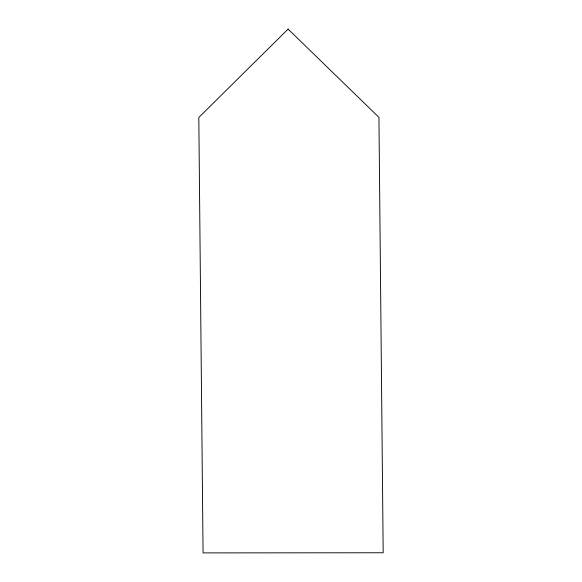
<?xml version="1.0" encoding="UTF-8"?>
<svg xmlns="http://www.w3.org/2000/svg" width="582" height="582" viewBox="0 0 582 582"><rect width="100%" height="100%" fill="white"/><g stroke="black" fill="none" stroke-linecap="round" stroke-linejoin="round"><path stroke-width="0.87" d="M288.097 29.1L198.811 117.484L203.067 552.9L383.189 552.762L378.933 117.338L288.097 29.1"/></g></svg>
